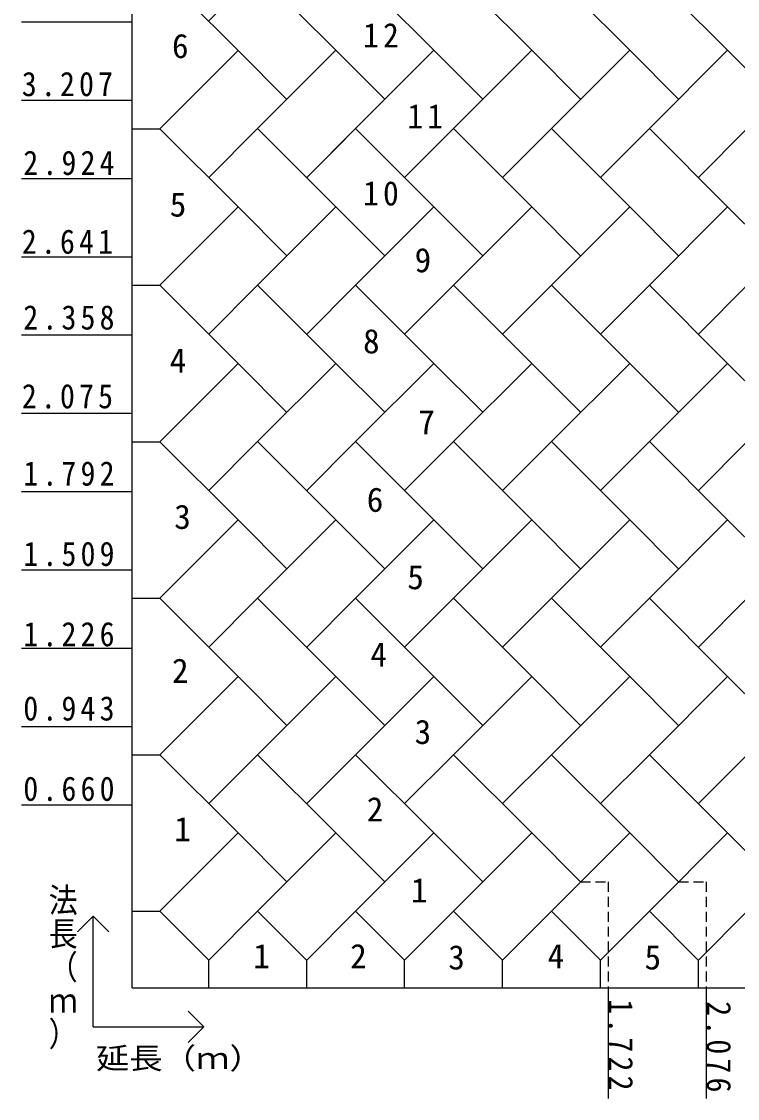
# Model space of a CAD drawing. Units: millimetres, scale not verified. Extents: x -6204 to 5927, y -4282 to 3935.
# Drawn here: x -6204 to -3616, y -4268 to -376 of the extents above; entities that cross this region are included whole.
import ezdxf
from ezdxf.enums import TextEntityAlignment as Align

# ---------------------------------------------------------------- set-up
doc = ezdxf.new("R2010")
doc.units = ezdxf.units.MM
doc.header["$LTSCALE"] = 30
doc.linetypes.add('DASHED1', pattern=[1.8, 1.2, -0.6])
doc.layers.add('0-0', color=7, linetype='Continuous')
doc.styles.add('@ＭＳ ゴシック', font='')
doc.styles.add('ＭＳ ゴシック', font='')
doc.styles.get('@ＭＳ ゴシック').set_extended_font_data('@MS Gothic')
doc.styles.get('ＭＳ ゴシック').set_extended_font_data('MS Gothic')

msp = doc.modelspace()

# ---------------------------------------------------------------- linework, layer by layer
at = {"layer": '0-0'}
for p, q in [((-5803.9, -3867.73), (-5803.9, 3013.52)), ((-5703.9, -197.33), (-5421.06, -480.17)), ((-4713.48, -479.68), (-4996.33, -196.84)), ((-4359.48, -479.68), (-4642.33, -196.84)), ((-4005.48, -479.68), (-4288.33, -196.84)), ((-3651.48, -479.68), (-3934.33, -196.84)), ((-6103.9, -377.73), (-6203.9, -377.73)), ((-5803.9, -377.73), (-6103.9, -377.73)), ((-5703.9, -762.93), (-5421.06, -480.08)), ((-5421.06, -480.17), (-5244.28, -656.95)), ((-5350.33, -762.52), (-5067.48, -479.68)), ((-5067.48, -479.68), (-4890.71, -656.46)), ((-4996.33, -762.52), (-4713.48, -479.68)), ((-4890.71, -656.46), (-4713.93, -479.68)), ((-4713.48, -479.68), (-4536.71, -656.46)), ((-4642.33, -762.52), (-4359.48, -479.68)), ((-4359.48, -479.68), (-4182.71, -656.46)), ((-4288.33, -762.52), (-4005.48, -479.68)), ((-4005.48, -479.68), (-3828.71, -656.46)), ((-3934.33, -762.52), (-3651.48, -479.68)), ((-3651.48, -479.68), (-3474.71, -656.46)), ((-6103.9, -660.73), (-6203.9, -660.73)), ((-5803.9, -660.73), (-6103.9, -660.73)), ((-5173.1, -939.3), (-4890.26, -656.46)), ((-5803.9, -762.93), (-5703.9, -762.93)), ((-5703.9, -762.93), (-5421.06, -1045.77)), ((-4996.33, -762.52), (-5173.1, -939.3)), ((-4713.48, -1045.37), (-4996.33, -762.52)), ((-4642.33, -762.52), (-4819.1, -939.3)), ((-4359.48, -1045.37), (-4642.33, -762.52)), ((-4288.33, -762.52), (-4465.1, -939.3)), ((-4005.48, -1045.37), (-4288.33, -762.52)), ((-3934.33, -762.52), (-4111.1, -939.3)), ((-3651.48, -1045.37), (-3934.33, -762.52)), ((-3580.33, -762.52), (-3757.1, -939.3)), ((-6103.9, -943.73), (-6203.9, -943.73)), ((-5803.9, -943.73), (-6103.9, -943.73)), ((-5703.9, -1328.53), (-5421.06, -1045.68)), ((-5421.06, -1045.77), (-5244.28, -1222.55)), ((-5350.33, -1328.21), (-5067.48, -1045.37)), ((-5067.48, -1045.37), (-4890.71, -1222.14)), ((-4996.33, -1328.21), (-4713.48, -1045.37)), ((-4713.48, -1045.37), (-4536.71, -1222.14)), ((-4642.33, -1328.21), (-4359.48, -1045.37)), ((-4359.48, -1045.37), (-4182.71, -1222.14)), ((-4288.33, -1328.21), (-4005.48, -1045.37)), ((-4005.48, -1045.37), (-3828.71, -1222.14)), ((-3934.33, -1328.21), (-3651.48, -1045.37)), ((-3651.48, -1045.37), (-3474.71, -1222.14)), ((-6103.9, -1226.73), (-6203.9, -1226.73)), ((-5803.9, -1226.73), (-6103.9, -1226.73)), ((-5803.9, -1328.53), (-5703.9, -1328.53)), ((-5703.9, -1328.53), (-5421.06, -1611.37)), ((-4996.33, -1328.21), (-5173.1, -1504.99)), ((-4713.48, -1611.05), (-4996.33, -1328.21)), ((-4642.33, -1328.21), (-4819.1, -1504.99)), ((-4359.48, -1611.05), (-4642.33, -1328.21)), ((-4288.33, -1328.21), (-4465.1, -1504.99)), ((-4005.48, -1611.05), (-4288.33, -1328.21)), ((-3934.33, -1328.21), (-4111.1, -1504.99)), ((-3651.48, -1611.05), (-3934.33, -1328.21)), ((-3580.33, -1328.21), (-3757.1, -1504.99)), ((-6103.9, -1509.73), (-6203.9, -1509.73)), ((-5803.9, -1509.73), (-6103.9, -1509.73)), ((-5703.9, -1894.13), (-5421.06, -1611.28)), ((-5421.06, -1611.37), (-5244.28, -1788.15)), ((-5350.33, -1893.89), (-5067.48, -1611.05)), ((-5067.48, -1611.05), (-4890.71, -1787.83)), ((-4996.33, -1893.89), (-4713.48, -1611.05)), ((-4713.48, -1611.05), (-4536.71, -1787.83)), ((-4642.33, -1893.89), (-4359.48, -1611.05)), ((-4359.48, -1611.05), (-4182.71, -1787.83)), ((-4288.33, -1893.89), (-4005.48, -1611.05)), ((-4005.48, -1611.05), (-3828.71, -1787.83)), ((-3934.33, -1893.89), (-3651.48, -1611.05)), ((-3651.48, -1611.05), (-3474.71, -1787.83)), ((-6103.9, -1792.73), (-6203.9, -1792.73)), ((-5803.9, -1792.73), (-6103.9, -1792.73)), ((-5803.9, -1894.13), (-5703.9, -1894.13)), ((-5703.9, -1894.13), (-5421.06, -2176.97)), ((-4996.33, -1893.89), (-5173.1, -2070.67)), ((-4713.48, -2176.74), (-4996.33, -1893.89)), ((-4642.33, -1893.89), (-4819.1, -2070.67)), ((-4359.48, -2176.74), (-4642.33, -1893.89)), ((-4288.33, -1893.89), (-4465.1, -2070.67)), ((-4005.48, -2176.74), (-4288.33, -1893.89)), ((-3934.33, -1893.89), (-4111.1, -2070.67)), ((-3651.48, -2176.74), (-3934.33, -1893.89)), ((-3580.33, -1893.89), (-3757.1, -2070.67)), ((-6103.9, -2075.73), (-6203.9, -2075.73)), ((-5803.9, -2075.73), (-6103.9, -2075.73)), ((-5703.9, -2459.73), (-5421.06, -2176.88)), ((-5421.1, -2176.93), (-5244.33, -2353.7)), ((-5350.33, -2459.58), (-5067.48, -2176.74)), ((-5067.48, -2176.74), (-4890.71, -2353.51)), ((-4996.33, -2459.58), (-4713.48, -2176.74)), ((-4713.48, -2176.74), (-4536.71, -2353.51)), ((-4642.33, -2459.58), (-4359.48, -2176.74)), ((-4359.48, -2176.74), (-4182.71, -2353.51)), ((-4288.33, -2459.58), (-4005.48, -2176.74)), ((-4005.48, -2176.74), (-3828.71, -2353.51)), ((-3934.33, -2459.58), (-3651.48, -2176.74)), ((-3651.48, -2176.74), (-3474.71, -2353.51)), ((-6103.9, -2358.73), (-6203.9, -2358.73)), ((-5803.9, -2358.73), (-6103.9, -2358.73)), ((-5803.9, -2459.73), (-5703.9, -2459.73)), ((-5703.9, -2459.73), (-5421.06, -2742.57)), ((-4996.33, -2459.58), (-5173.1, -2636.36)), ((-4713.48, -2742.42), (-4996.33, -2459.58)), ((-4642.33, -2459.58), (-4819.1, -2636.36)), ((-4359.48, -2742.42), (-4642.33, -2459.58)), ((-4288.33, -2459.58), (-4465.1, -2636.36)), ((-4005.48, -2742.42), (-4288.33, -2459.58)), ((-3934.33, -2459.58), (-4111.1, -2636.36)), ((-3651.48, -2742.42), (-3934.33, -2459.58)), ((-3580.33, -2459.58), (-3757.1, -2636.36)), ((-6103.9, -2641.73), (-6203.9, -2641.73)), ((-5803.9, -2641.73), (-6103.9, -2641.73)), ((-5703.9, -3025.33), (-5421.06, -2742.48)), ((-5421.06, -2742.57), (-5244.28, -2919.35)), ((-5350.33, -3025.27), (-5067.48, -2742.42)), ((-5067.48, -2742.42), (-4890.71, -2919.2)), ((-4996.33, -3025.27), (-4713.48, -2742.42)), ((-4713.48, -2742.42), (-4536.71, -2919.2)), ((-4642.33, -3025.27), (-4359.48, -2742.42)), ((-4359.48, -2742.42), (-4182.71, -2919.2)), ((-4288.33, -3025.27), (-4005.48, -2742.42)), ((-4005.48, -2742.42), (-3828.71, -2919.2)), ((-3934.33, -3025.27), (-3651.48, -2742.42)), ((-3651.48, -2742.42), (-3474.71, -2919.2)), ((-6103.9, -2924.73), (-6203.9, -2924.73)), ((-5803.9, -2924.73), (-6103.9, -2924.73)), ((-5803.9, -3025.33), (-5703.9, -3025.33)), ((-5703.9, -3025.33), (-5421.06, -3308.17)), ((-5350.33, -3025.27), (-5527.1, -3202.04)), ((-5067.48, -3308.11), (-5350.33, -3025.27)), ((-4996.33, -3025.27), (-5173.1, -3202.04)), ((-4713.48, -3308.11), (-4996.33, -3025.27)), ((-4642.33, -3025.27), (-4819.1, -3202.04)), ((-4359.48, -3308.11), (-4642.33, -3025.27)), ((-4288.33, -3025.27), (-4465.1, -3202.04)), ((-4005.48, -3308.11), (-4288.33, -3025.27)), ((-3934.33, -3025.27), (-4111.1, -3202.04)), ((-3651.48, -3308.11), (-3934.33, -3025.27)), ((-3580.33, -3025.27), (-3757.1, -3202.04)), ((-6103.9, -3207.73), (-6203.9, -3207.73)), ((-5703.9, -3590.93), (-5421.06, -3308.08)), ((-5421.06, -3308.17), (-5244.28, -3484.95)), ((-5350.33, -3590.95), (-5067.48, -3308.11)), ((-5067.48, -3308.11), (-4890.71, -3484.88)), ((-4996.33, -3590.95), (-4713.48, -3308.11)), ((-4713.48, -3308.11), (-4536.71, -3484.88)), ((-4642.33, -3590.95), (-4359.48, -3308.11)), ((-4359.48, -3308.11), (-4182.71, -3484.88)), ((-4288.33, -3590.95), (-4005.48, -3308.11)), ((-4005.48, -3308.11), (-3828.71, -3484.88)), ((-3934.33, -3590.95), (-3651.48, -3308.11)), ((-3651.48, -3308.11), (-3474.71, -3484.88)), ((-5945.32, -3609.15), (-6001.89, -3665.72)), ((-5945.32, -4009.15), (-5945.32, -3609.15)), ((-5945.32, -3609.15), (-5888.76, -3665.72)), ((-5350.33, -3590.95), (-5173.55, -3767.73)), ((-5173.1, -3767.73), (-4996.33, -3590.95)), ((-4996.33, -3590.95), (-4819.55, -3767.73)), ((-4819.1, -3767.73), (-4642.33, -3590.95)), ((-4642.33, -3590.95), (-4465.55, -3767.73)), ((-4465.1, -3767.73), (-4288.33, -3590.95)), ((-4288.33, -3590.95), (-4111.55, -3767.73)), ((-4111.1, -3767.73), (-3934.33, -3590.95)), ((-3934.33, -3590.95), (-3757.55, -3767.73)), ((-3757.1, -3767.73), (-3580.33, -3590.95)), ((-5173.1, -3867.73), (-5173.1, -3767.73)), ((-4819.1, -3867.73), (-4819.1, -3767.73)), ((-4465.1, -3867.73), (-4465.1, -3767.73)), ((-4111.1, -3867.73), (-4111.1, -3767.73)), ((-3757.1, -3867.73), (-3757.1, -3767.73)), ((-5803.9, -3867.73), (5092.9, -3867.73)), ((-4082.71, -3867.68), (-4082.71, -4167.68)), ((-3728.71, -3867.68), (-3728.71, -4167.68)), ((-5545.32, -4009.15), (-5601.89, -3952.58)), ((-5945.32, -4009.15), (-5545.32, -4009.15)), ((-5545.32, -4009.15), (-5601.89, -4065.72)), ((-4082.71, -4167.68), (-4082.71, -4267.68)), ((-3728.71, -4167.68), (-3728.71, -4267.68))]:
    msp.add_line(p, q, dxfattribs=at)
at = {"layer": '0-0', "linetype": 'DASHED1'}
for p, q in [((-4182.71, -3484.88), (-4082.71, -3484.88)), ((-4082.71, -3484.88), (-4082.71, -3867.68)), ((-3828.71, -3484.88), (-3728.71, -3484.88)), ((-3728.71, -3484.88), (-3728.71, -3867.68))]:
    msp.add_line(p, q, dxfattribs=at)
at = {"layer": '0-0'}
for points in [[(-4890.71, -656.46), (-5067.48, -479.68), (-5350.33, -196.84), (-5527.1, -373.62)], [(-5067.48, -1045.37), (-5350.33, -762.52), (-5527.1, -939.3)], [(-5067.48, -1611.05), (-5350.33, -1328.21), (-5527.1, -1504.99)], [(-5067.48, -2176.74), (-5350.33, -1893.89), (-5527.1, -2070.67)], [(-5067.48, -2742.42), (-5350.33, -2459.58), (-5527.1, -2636.36)], [(-5803.9, -3867.73), (-5803.9, -3207.73), (-6103.9, -3207.73)], [(-5803.9, -3867.73), (-5803.9, -3590.93), (-5703.9, -3590.93)], [(-5703.9, -3590.93), (-5527.1, -3767.73), (-5350.33, -3590.95)], [(-5803.9, -3867.73), (-5527.1, -3867.73), (-5527.1, -3767.73)]]:
    msp.add_lwpolyline(points, dxfattribs=at)

# ---------------------------------------------------------------- texts
at = {"layer": '0-0', "style": 'ＭＳ ゴシック'}
for s, p in [('6', (-5660, -534.35)), ('5', (-5668.18, -1106.96)), ('9', (-4782.76, -1308.21)), ('8', (-4969.23, -1601.24)), ('4', (-5668.18, -1671.4)), ('7', (-4769.44, -1894.26)), ('6', (-4955.91, -2173.96)), ('3', (-5651.82, -2235.83)), ('5', (-4809.4, -2453.67)), ('4', (-4942.59, -2733.37)), ('2', (-5660, -2792.08)), ('3', (-4782.76, -3013.08)), ('2', (-4955.91, -3292.78)), ('1', (-5651.82, -3364.7)), ('1', (-4796.08, -3585.8)), ('1', (-5366.19, -3823.49)), ('2', (-5015.89, -3823.49)), ('3', (-4661.21, -3827.87)), ('4', (-4302.16, -3823.49)), ('5', (-3951.86, -3827.87))]:
    msp.add_text(s, height=87.98, dxfattribs=at).set_placement(p, align=Align.BOTTOM_LEFT)
at = {"layer": '0-0', "style": '@ＭＳ ゴシック', "width": 1.15}
msp.add_text('法長（ｍ）', height=76.98, rotation=270, dxfattribs=at).set_placement((-6116.26, -3489.3), align=Align.BOTTOM_LEFT)
at = {"layer": '0-0', "style": 'ＭＳ ゴシック', "width": 1.15}
msp.add_text('延長（ｍ）', height=76.98, dxfattribs=at).set_placement((-5935.34, -4184.04), align=Align.BOTTOM_LEFT)
at = {"layer": '0-0', "char_height": 87.98, "attachment_point": 7, "style": 'ＭＳ ゴシック'}
for s, insert in [('\\T1.27;\\W0.95;12', (-4969.23, -469.1)), ('\\T1.28;\\W0.9;3.207', (-6202.92, -646.72)), ('\\T1.27;\\W0.95;11', (-4809.4, -762.13)), ('\\T1.28;\\W0.9;2.924', (-6197.44, -931.52)), ('\\T1.27;\\W0.95;10', (-4969.23, -1041.83)), ('\\T1.28;\\W0.9;2.641', (-6202.92, -1216.32)), ('\\T1.28;\\W0.9;2.358', (-6197.44, -1490.17)), ('\\T1.28;\\W0.9;2.075', (-6202.92, -1774.97)), ('\\T1.28;\\W0.9;1.792', (-6197.44, -2054.3)), ('\\T1.28;\\W0.9;1.509', (-6197.44, -2344.57)), ('\\T1.28;\\W0.9;1.226', (-6197.44, -2634.85)), ('\\T1.28;\\W0.9;0.943', (-6197.44, -2903.22)), ('\\T1.28;\\W0.9;0.660', (-6197.44, -3193.5))]:
    msp.add_mtext(s, dxfattribs=dict(at, insert=insert))
at = {"layer": '0-0', "char_height": 87.98, "attachment_point": 7, "rotation": 270, "style": 'ＭＳ ゴシック'}
for s, insert in [('\\T1.28;\\W0.9;1.722', (-4082.7, -3909.04)), ('\\T1.28;\\W0.9;2.076', (-3728.09, -3916.28))]:
    msp.add_mtext(s, dxfattribs=dict(at, insert=insert))

doc.saveas('drawing.dxf')
